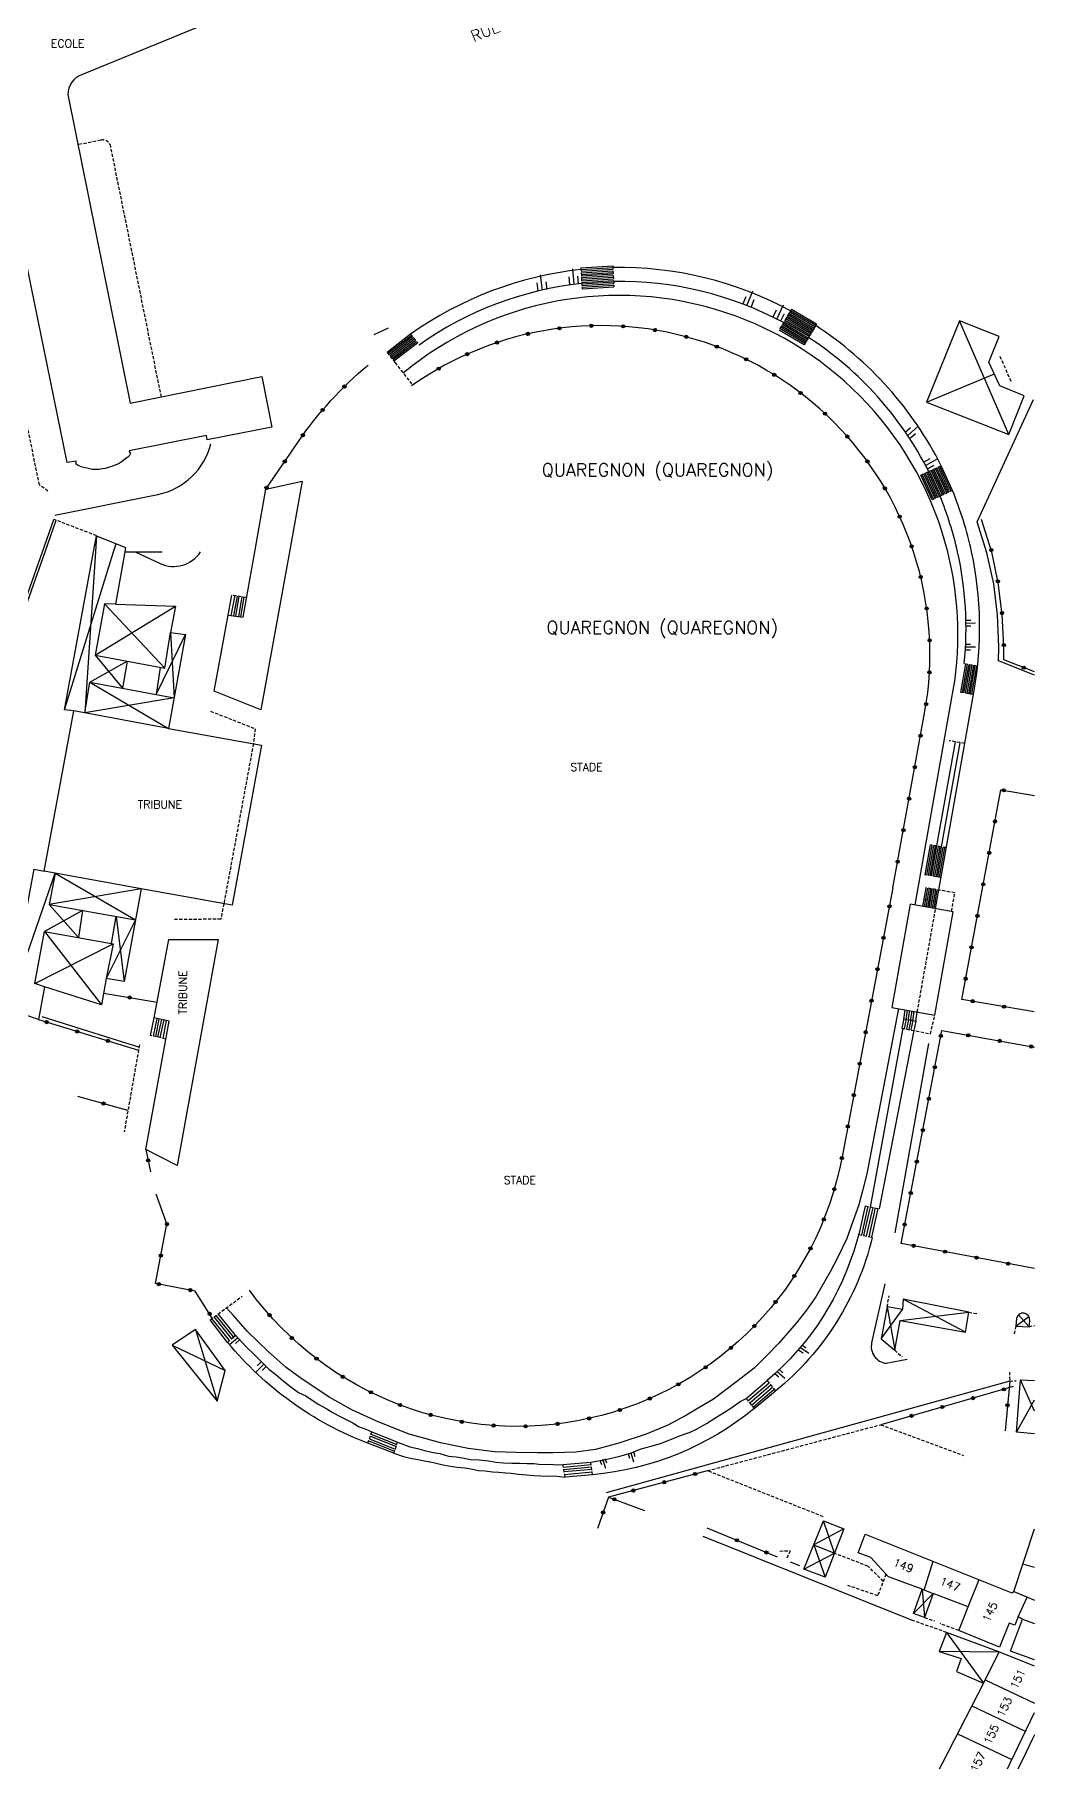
# Model space of a CAD drawing. Header units: millimetres. Extents: x 112998 to 114000, y 125000 to 126000.
# Drawn here: x 113843.9 to 114000, y 125310.9 to 125580.8 of the extents above; entities that cross this region are included whole.
import ezdxf
from ezdxf.enums import TextEntityAlignment as Align

# ---------------------------------------------------------------- set-up
doc = ezdxf.new("R2010")
doc.units = ezdxf.units.MM
doc.linetypes.add('DASHED', pattern=[0.75, 0.5, -0.25])
doc.layers.get('0').update_dxf_attribs({"linetype": 'CONTINUOUS'})
for name, color, linetype in [('W0008', 7, 'CONTINUOUS'), ('W0100', 7, 'CONTINUOUS'), ('W0112', 1, 'DASHED'), ('W0211', 2, 'CONTINUOUS'), ('W0310', 3, 'CONTINUOUS'), ('W0322', 7, 'CONTINUOUS'), ('W0980', 7, 'CONTINUOUS'), ('W0989', 7, 'CONTINUOUS'), ('W0991', 7, 'CONTINUOUS')]:
    doc.layers.add(name, color=color, linetype=linetype)
doc.styles.get("Standard").update_dxf_attribs({"font": 'romans.shx', "width": 0.85})

# ---------------------------------------------------------------- blocks, each defined once
blk = doc.blocks.new('OH01')
at = {"layer": 'W0322', "color": 0}
for radius in [0.25, 0.15]:
    blk.add_circle((0, 0), radius, dxfattribs=at)
blk = doc.blocks.new('TP15')
at = {"color": 0}
for p, q in [((-0.29, 0.5), (-0.29, 0)), ((0, 1), (0, 0)), ((0.29, 0.5), (0.29, 0))]:
    blk.add_line(p, q, dxfattribs=at)

msp = doc.modelspace()

# ---------------------------------------------------------------- linework, layer by layer
at = {"layer": 'W0008'}
msp.add_lwpolyline([(114000, 125315.23), (113999.68, 125314.51), (113998.14, 125311.34), (113995.46, 125305.98)], dxfattribs=at)
at = {"layer": 'W0100'}
for points in [[(113905.74, 125596.91), (113850.84, 125574.35)], [(113849.15, 125570.92), (113858.79, 125523.22)], [(113848.96, 125513.98), (113837.69, 125569.07)], [(113929.18, 125544.35), (113934.15, 125544.66)], [(113929.19, 125544.1), (113934.17, 125544.41)], [(113929.21, 125543.85), (113934.18, 125544.16)], [(113929.22, 125543.6), (113934.2, 125543.91)], [(113929.24, 125543.35), (113934.21, 125543.66)], [(113929.25, 125543.1), (113934.23, 125543.41)], [(113929.27, 125542.85), (113934.24, 125543.16)], [(113929.29, 125542.6), (113934.26, 125542.91)], [(113929.3, 125542.35), (113934.28, 125542.66)], [(113929.32, 125542.1), (113934.29, 125542.41)], [(113929.33, 125541.85), (113934.31, 125542.16)], [(113929.35, 125541.6), (113934.32, 125541.92)], [(113929.36, 125541.35), (113934.34, 125541.67)], [(113929.38, 125541.1), (113934.35, 125541.42)], [(113964.44, 125532.98), (113960.52, 125535.3)], [(113964.57, 125533.19), (113960.65, 125535.52)], [(113964.7, 125533.41), (113960.78, 125535.73)], [(113964.83, 125533.62), (113960.9, 125535.95)], [(113964.95, 125533.84), (113961.03, 125536.16)], [(113965.08, 125534.05), (113961.16, 125536.38)], [(113965.21, 125534.27), (113961.29, 125536.59)], [(113965.34, 125534.48), (113961.41, 125536.81)], [(113965.46, 125534.7), (113961.54, 125537.02)], [(113965.59, 125534.91), (113961.67, 125537.24)], [(113965.72, 125535.13), (113961.8, 125537.45)], [(113965.85, 125535.34), (113961.92, 125537.67)], [(113965.97, 125535.56), (113962.05, 125537.88)], [(113996, 125518.36), (113988.3, 125536.07)], [(113902.6, 125534.01), (113898.93, 125531.17)], [(113902.76, 125533.81), (113899.08, 125530.97)], [(113902.91, 125533.62), (113899.24, 125530.77)], [(113903.06, 125533.42), (113899.39, 125530.57)], [(113903.22, 125533.22), (113899.54, 125530.38)], [(113903.37, 125533.02), (113899.7, 125530.18)], [(113903.52, 125532.83), (113899.85, 125529.98)], [(113903.68, 125532.63), (113900, 125529.78)], [(113964.06, 125532.33), (113960.14, 125534.66)], [(113964.19, 125532.55), (113960.27, 125534.87)], [(113964.32, 125532.76), (113960.39, 125535.09)], [(113858.79, 125523.22), (113879.36, 125527.42)], [(113879.36, 125527.42), (113880.95, 125519.5)], [(113983.18, 125523.38), (113993.77, 125527.8)], [(113880.95, 125519.5), (113870.85, 125517.52)], [(113870.73, 125518.18), (113858.64, 125515.81)], [(113870.85, 125517.52), (113870.73, 125518.18)], [(113850.36, 125514.15), (113848.96, 125513.98)], [(113850.37, 125513.73), (113850.36, 125514.15)], [(113850.7, 125513.52), (113850.37, 125513.73)], [(113856.72, 125513.65), (113856.05, 125513.38)], [(113857.06, 125513.82), (113856.72, 125513.65)], [(113857.4, 125514.03), (113857.06, 125513.82)], [(113857.89, 125514.37), (113857.4, 125514.03)], [(113858.3, 125514.68), (113857.89, 125514.37)], [(113858.46, 125514.8), (113858.3, 125514.68)], [(113858.51, 125514.85), (113858.46, 125514.8)], [(113858.67, 125515.02), (113858.51, 125514.85)], [(113858.64, 125515.81), (113858.85, 125515.3)], [(113850.93, 125513.4), (113850.7, 125513.52)], [(113851.17, 125513.27), (113850.93, 125513.4)], [(113851.58, 125513.17), (113851.17, 125513.27)], [(113852.04, 125513.07), (113851.58, 125513.17)], [(113852.66, 125512.94), (113852.04, 125513.07)], [(113852.94, 125512.89), (113852.66, 125512.94)], [(113853.3, 125512.86), (113852.94, 125512.89)], [(113853.93, 125512.89), (113853.3, 125512.86)], [(113854.45, 125512.96), (113853.93, 125512.89)], [(113854.92, 125513.05), (113854.45, 125512.96)], [(113855.43, 125513.19), (113854.92, 125513.05)], [(113856.05, 125513.38), (113855.43, 125513.19)], [(113879.97, 125509.81), (113885.68, 125511.07), (113883.69, 125500)], [(113984.04, 125508.13), (113982.28, 125511.99)], [(113984.27, 125508.24), (113982.5, 125512.09)], [(113984.49, 125508.34), (113982.73, 125512.2)], [(113984.72, 125508.45), (113982.96, 125512.3)], [(113984.95, 125508.55), (113983.19, 125512.41)], [(113985.17, 125508.65), (113983.41, 125512.51)], [(113985.4, 125508.76), (113983.64, 125512.61)], [(113985.63, 125508.86), (113983.87, 125512.72)], [(113985.86, 125508.96), (113984.1, 125512.82)], [(113986.08, 125509.07), (113984.32, 125512.93)], [(113986.31, 125509.17), (113984.55, 125513.03)], [(113986.54, 125509.28), (113984.78, 125513.13)], [(113986.77, 125509.38), (113985.01, 125513.24)], [(113986.99, 125509.48), (113985.23, 125513.34)], [(113987.22, 125509.59), (113985.46, 125513.45)], [(113878.25, 125500), (113879.97, 125509.81)], [(113853.08, 125500), (113853.55, 125502.53), (113858.07, 125500.69), (113857.95, 125500)], [(113853.55, 125502.53), (113853.38, 125500)], [(113856.22, 125500), (113856.62, 125501.28)], [(113857.95, 125500), (113856.52, 125491.83), (113865.9, 125491.51), (113865.11, 125487.4), (113867.46, 125487.12), (113864.78, 125472.4), (113879.33, 125469.8), (113874.71, 125444.81), (113860.5, 125447.37), (113857.87, 125432.89), (113855.06, 125433.38), (113854.33, 125429.26), (113845.41, 125432.09), (113844.5, 125426.96), (113839.77, 125428.58)], [(113839.77, 125428.58), (113843.81, 125450.45), (113845.39, 125450.16), (113850.02, 125475.16), (113848.57, 125475.32), (113853.08, 125500)], [(113848.57, 125475.32), (113856.22, 125500)], [(113853.38, 125500), (113851.71, 125474.85)], [(113883.69, 125500), (113879.23, 125475.32), (113871.9, 125478.24), (113874.12, 125490.12), (113876.46, 125489.8), (113878.25, 125500)], [(113874.12, 125490.12), (113874.69, 125493.25)], [(113875.13, 125493.18), (113874.53, 125490.07)], [(113875.51, 125493.11), (113874.94, 125490.01)], [(113875.28, 125489.96), (113875.83, 125493.05)], [(113876.25, 125492.98), (113875.7, 125489.91)], [(113876.06, 125489.86), (113876.6, 125492.92)], [(113856.52, 125491.83), (113854.78, 125491.9), (113853.34, 125483.9), (113864.24, 125481.83), (113865.11, 125487.4)], [(113853.34, 125483.9), (113865.9, 125491.51)], [(113854.78, 125491.9), (113864.24, 125481.83)], [(113862.84, 125477.74), (113867.46, 125487.12)], [(113865.11, 125487.4), (113865.66, 125477.22)], [(113852.5, 125479.66), (113858.36, 125482.94)], [(113853.34, 125483.9), (113857.61, 125478.71)], [(113858.36, 125482.94), (113857.61, 125478.71)], [(113863.51, 125481.97), (113862.84, 125477.74)], [(113988.52, 125478.06), (113989.31, 125482.53)], [(113988.76, 125478.02), (113989.55, 125482.49)], [(113989.01, 125477.97), (113989.8, 125482.44)], [(113989.25, 125477.93), (113990.05, 125482.4)], [(113989.5, 125477.89), (113990.29, 125482.36)], [(113989.75, 125477.84), (113990.54, 125482.31)], [(113989.99, 125477.8), (113990.78, 125482.27)], [(113990.24, 125477.76), (113991.03, 125482.23)], [(113851.71, 125474.85), (113852.5, 125479.66), (113865.66, 125477.22)], [(113852.5, 125479.66), (113864.78, 125472.4)], [(113865.66, 125477.22), (113851.71, 125474.85)], [(113864.78, 125472.4), (113850.02, 125475.16)], [(113984.78, 125454.08), (113987.66, 125470.34)], [(113985.52, 125453.95), (113988.4, 125470.21)], [(113982.97, 125449.58), (113983.8, 125454.26)], [(113983.22, 125449.53), (113984.05, 125454.21)], [(113983.46, 125449.49), (113984.29, 125454.17)], [(113983.71, 125449.45), (113984.54, 125454.13)], [(113983.96, 125449.4), (113984.78, 125454.08)], [(113984.2, 125449.36), (113985.03, 125454.04)], [(113984.45, 125449.32), (113985.28, 125454)], [(113984.7, 125449.27), (113985.52, 125453.95)], [(113984.94, 125449.23), (113985.77, 125453.91)], [(113985.19, 125449.18), (113986.02, 125453.86)], [(113839.77, 125428.58), (113847.1, 125449.84)], [(113860.5, 125447.37), (113845.39, 125450.16)], [(113847.1, 125449.84), (113846.14, 125444.91), (113859.62, 125442.53)], [(113847.1, 125449.84), (113859.62, 125442.53)], [(113860.5, 125447.37), (113846.14, 125444.91)], [(113982.61, 125444.64), (113983.12, 125447.54)], [(113982.85, 125444.6), (113983.37, 125447.49)], [(113983.1, 125444.56), (113983.61, 125447.45)], [(113983.35, 125444.51), (113983.86, 125447.4)], [(113983.59, 125444.47), (113984.1, 125447.36)], [(113983.84, 125444.43), (113984.35, 125447.32)], [(113984.09, 125444.38), (113984.6, 125447.27)], [(113984.33, 125444.34), (113984.84, 125447.23)], [(113984.58, 125444.3), (113985.09, 125447.19)], [(113851.35, 125443.99), (113845.44, 125440.73)], [(113846.14, 125444.91), (113850.75, 125439.77)], [(113851.35, 125443.99), (113850.75, 125439.77)], [(113984.45, 125427.64), (113987.31, 125443.81), (113980.61, 125445), (113977.75, 125428.87)], [(113859.62, 125442.53), (113855.06, 125433.38)], [(113855.89, 125438.85), (113856.6, 125443.06)], [(113856.6, 125443.06), (113857.87, 125432.89)], [(113845.41, 125432.09), (113843.94, 125432.59), (113845.44, 125440.73), (113856.13, 125438.81), (113855.06, 125433.38)], [(113843.94, 125432.59), (113856.13, 125438.81)], [(113845.44, 125440.73), (113854.33, 125429.26)], [(113978.79, 125428.68), (113973.83, 125402.88), (113973.17, 125400.24), (113972.59, 125398.04), (113971.63, 125395.4), (113970.7, 125392.77), (113969.19, 125389.67), (113968.09, 125387.54), (113965.89, 125383.67), (113964.44, 125381.59), (113962.83, 125379.54), (113960.1, 125376.43), (113958.2, 125374.5), (113956.24, 125372.52), (113953.52, 125370.44), (113949.87, 125367.66), (113947.52, 125366.29), (113945.69, 125365.18), (113942.77, 125363.64), (113939.39, 125362.22), (113935.13, 125360.8), (113931.48, 125359.8), (113928.42, 125359.4), (113924.86, 125359.32), (113922.39, 125359.31), (113919.05, 125359.34), (113915.72, 125359.47), (113911.57, 125359.99), (113907.26, 125360.86), (113902.35, 125362.19), (113897.51, 125364.12), (113893.51, 125365.94), (113889.88, 125367.97), (113885.28, 125371.05), (113883.14, 125372.64), (113880.36, 125375.13), (113877.13, 125378.26), (113874.93, 125380.76), (113873.82, 125381.93)], [(113977.75, 125428.87), (113984.45, 125427.64)], [(113979.61, 125426.99), (113979.84, 125428.49)], [(113979.97, 125426.94), (113980.2, 125428.42)], [(113980.32, 125426.89), (113980.55, 125428.36)], [(113980.68, 125426.84), (113980.9, 125428.29)], [(113981.01, 125426.78), (113981.24, 125428.23)], [(113981.5, 125426.72), (113981.72, 125428.14)], [(113861.99, 125424.47), (113862.57, 125427.23)], [(113862.98, 125427.14), (113862.41, 125424.37)], [(113862.79, 125424.28), (113863.34, 125427.06)], [(113863.67, 125426.98), (113863.08, 125424.22)], [(113864.04, 125426.9), (113863.43, 125424.14)], [(113864.43, 125426.82), (113863.88, 125424.03)], [(113979.48, 125425.6), (113974.36, 125397.65)], [(113981.2, 125425.25), (113975.78, 125397.4)], [(113979.63, 125427.09), (113979.33, 125425.63)], [(113979.99, 125427.03), (113979.68, 125425.56)], [(113980.34, 125426.96), (113980.03, 125425.49)], [(113980.69, 125426.88), (113980.38, 125425.42)], [(113981.02, 125426.82), (113980.71, 125425.35)], [(113981.5, 125426.72), (113981.2, 125425.25)], [(113973.59, 125397.89), (113972.58, 125393.4)], [(113974, 125397.8), (113973, 125393.31)], [(113974.34, 125397.73), (113973.33, 125393.24)], [(113974.76, 125397.63), (113973.76, 125393.14)], [(113975.16, 125397.54), (113974.16, 125393.05)], [(113975.56, 125397.45), (113974.55, 125392.96)], [(113976.07, 125377.1), (113979.41, 125381.7)], [(113976.99, 125382.09), (113978.19, 125375.31)], [(113989.23, 125378.15), (113979.53, 125383.27)], [(113874.01, 125376.55), (113871.3, 125380.08)], [(113874.31, 125376.83), (113871.56, 125380.27)], [(113874.64, 125377.14), (113871.93, 125380.54)], [(113874.93, 125377.42), (113872.25, 125380.77)], [(113875.22, 125377.7), (113872.57, 125381.01)], [(113979.07, 125379.94), (113989.77, 125381.27)], [(113997.1, 125379.09), (113999.13, 125380.61)], [(113997.2, 125380.29), (113997.1, 125379.09)], [(113999.2, 125378.98), (113997.52, 125380.83)], [(113865.35, 125376.1), (113873.66, 125372.17)], [(113868.99, 125378.58), (113872.39, 125367.34)], [(113954.98, 125367.76), (113958.3, 125370.59)], [(114000, 125362.28), (113997.22, 125362.5), (113997.85, 125370.69)], [(114000, 125365.82), (113997.85, 125370.69)], [(113997.85, 125370.69), (114000, 125370.59)], [(113955.26, 125367.43), (113958.57, 125370.24)], [(113955.55, 125367.09), (113958.85, 125369.9)], [(113955.83, 125366.76), (113959.12, 125369.56)], [(113956.08, 125366.45), (113959.37, 125369.25)], [(113956.27, 125366.23), (113959.6, 125368.96)], [(113997.22, 125362.5), (114000, 125367.59)], [(113896.53, 125362.56), (113900.55, 125360.94)], [(113896.06, 125361.17), (113900.09, 125359.55)], [(113896.17, 125361.49), (113900.19, 125359.87)], [(113896.31, 125361.9), (113900.33, 125360.28)], [(113896.39, 125362.21), (113900.43, 125360.58)], [(113926.38, 125357.46), (113930.75, 125357.86)], [(113926.45, 125357.07), (113930.8, 125357.47)], [(113926.51, 125356.71), (113930.84, 125357.1)], [(113926.57, 125356.36), (113930.88, 125356.76)], [(113926.64, 125355.93), (113930.93, 125356.33)], [(113970.27, 125347.43), (113965.54, 125344.91)], [(113968.77, 125343.6), (113967.07, 125348.68)], [(114000, 125326.96), (113996.28, 125328.32), (113998.16, 125333.33), (113997.45, 125333.7), (113996.94, 125332.4), (113996.09, 125332.67), (113994.55, 125328.97), (113988.19, 125331.53), (113989.66, 125335.22), (113984.19, 125337.32), (113982.86, 125333.56), (113981.13, 125334.18), (113982.46, 125338), (113977.2, 125339.91), (113974.47, 125342.95), (113972.51, 125343.7), (113973.6, 125346.61), (113996.5, 125337.45), (113996.81, 125337.66), (114000, 125347.41)], [(113964, 125341.12), (113968.77, 125343.6)], [(113965.54, 125344.91), (113967.31, 125339.88)], [(113965.54, 125344.91), (113968.77, 125343.6)], [(113982.78, 125337.87), (113984.21, 125342.36)], [(114000, 125341.38), (113998.21, 125341.93)], [(113989.66, 125335.22), (113991.38, 125339.5)], [(113984.19, 125337.32), (113981.13, 125334.18)], [(113982.46, 125338), (113982.86, 125333.56)], [(113982.46, 125338), (113984.19, 125337.32)], [(113996.81, 125337.66), (114000, 125336.27)], [(113997.45, 125333.7), (113998.86, 125336.77)], [(113998.16, 125333.33), (114000, 125332.66)], [(114000, 125325.96), (113994.45, 125328.19), (113986.3, 125331.25), (113985.12, 125328.26), (113988.55, 125327.16), (113987.85, 125325.16), (113992.06, 125323.32), (113975.33, 125290.84), (113974.71, 125291), (113972.5, 125286.3), (113971.59, 125286.69), (113968.45, 125279.88), (113968.93, 125279.72), (113965.9, 125274.68), (113961.58, 125276.84), (113957.76, 125277.72)], [(113986.3, 125331.25), (113992.06, 125323.32)], [(113994.48, 125328.18), (113985.12, 125328.26)], [(113992.06, 125323.32), (113994.48, 125328.18)], [(113992.33, 125323.86), (114000, 125320.22)], [(113990.24, 125319.78), (113998.59, 125315.8)], [(113957.76, 125277.72), (113956.95, 125275.93), (113956, 125272.9), (113957.1, 125272.52), (113956.16, 125269.86), (113958.25, 125268.77), (113957.78, 125267.89), (113961.43, 125266.25), (113960.19, 125263.34), (113967.72, 125261.25), (113969.2, 125262.02), (113985.72, 125290.01), (113989.26, 125296.32), (114000, 125318.74)], [(113987.98, 125315.39), (113996.49, 125311.41)]]:
    msp.add_lwpolyline(points, dxfattribs=at)
for points in [[(113929.19, 125544.1, 0.128459), (113902.6, 125534.01)], [(113961.92, 125537.67, 0.129055), (113934.17, 125544.41)], [(113986.48, 125500, 0.551605), (113901.44, 125527.93)], [(113985.46, 125513.45, 0.132942), (113965.85, 125535.34)], [(113990.2, 125500, 0.044706), (113987.22, 125509.59)], [(113981.4, 125444.86), (113987.08, 125476.97, 0.11019), (113986.48, 125500)], [(113985.09, 125447.19), (113990.6, 125478.37, 0.097055), (113990.2, 125500)], [(113974.69, 125392.93, -0.163665), (113959.6, 125368.96)], [(113997.1, 125379.09), (113999.2, 125378.98), (113999.3, 125379.93, 0.934593), (113997.2, 125380.29)], [(113895.93, 125360.78, -0.128769), (113874.01, 125376.55)], [(113956.27, 125366.23, -0.150454), (113930.99, 125355.86)], [(113899.98, 125359.23), (113895.93, 125360.78, -0.128769)], [(113930.99, 125355.86), (113926.71, 125355.52, -0.108804)]]:
    msp.add_lwpolyline(points, format="xyb", dxfattribs=at)
for points in [[(113983.18, 125523.38), (113996, 125518.36), (113998.41, 125524.39), (113994.62, 125525.95), (113992.91, 125529.64), (113994.49, 125533.66), (113988.3, 125536.07)], [(113864.85, 125439.45), (113872.54, 125439.46), (113866.14, 125404.17), (113861.26, 125406.66), (113864.88, 125426.72), (113862.57, 125427.23)], [(113989.77, 125381.27), (113979.53, 125383.27), (113979.41, 125381.7), (113976.99, 125382.09), (113976.07, 125377.1), (113978.19, 125375.31), (113979.07, 125379.94), (113989.23, 125378.15)], [(113868.99, 125378.58), (113865.35, 125376.1), (113872.39, 125367.34), (113873.66, 125372.17)], [(113967.07, 125348.68), (113970.27, 125347.43), (113967.31, 125339.88), (113964, 125341.12)]]:
    msp.add_lwpolyline(points, close=True, dxfattribs=at)
for centre, radius, start, end in [((113852.21, 125571.54), 3.12, 116.0659, 191.4297), ((113858.21, 125515.46), 0.634, 316.6339, 327.7563), ((113857.19, 125516.1), 1.84, 327.7563, 334.2761)]:
    msp.add_arc(centre, radius, start, end, dxfattribs=at)
at = {"layer": 'W0112'}
for points in [[(113844.63, 125510.47), (113833.01, 125567.25)], [(113929.18, 125544.35), (113929.38, 125541.1)], [(113934.15, 125544.66), (113934.35, 125541.42)], [(113962.05, 125537.88), (113961.92, 125537.67), (113961.8, 125537.45), (113961.67, 125537.24), (113960.14, 125534.66)], [(113965.97, 125535.56), (113965.85, 125535.34), (113965.72, 125535.13), (113965.59, 125534.91), (113965.46, 125534.7), (113965.34, 125534.48), (113965.21, 125534.27), (113965.08, 125534.05), (113964.95, 125533.84), (113964.83, 125533.62), (113964.7, 125533.41), (113964.57, 125533.19), (113964.44, 125532.98), (113964.32, 125532.76), (113964.19, 125532.55), (113964.06, 125532.33)], [(113902.6, 125534.01), (113903.68, 125532.63)], [(113898.93, 125531.17), (113900.16, 125529.58), (113902.73, 125526.27)], [(113996.38, 125526.62), (113994.62, 125530.65)], [(113982.26, 125511.98), (113985.46, 125513.45)], [(113845.97, 125509.5), (113844.63, 125510.47)], [(113987.22, 125509.59), (113984.02, 125508.13)], [(113853.55, 125502.53), (113846.89, 125505.09)], [(113876.88, 125492.87), (113874.69, 125493.25)], [(113989.12, 125482.56), (113991.14, 125482.21)], [(113990.49, 125477.71), (113988.33, 125478.09)], [(113871.37, 125475.13), (113878.33, 125472.38), (113878.04, 125470.03)], [(113989.14, 125470.08), (113986.7, 125470.52)], [(113878.04, 125470.03), (113873.43, 125445.04)], [(113986.26, 125453.82), (113983.81, 125454.26)], [(113985.43, 125449.14), (113982.91, 125449.59)], [(113987.58, 125446.75), (113983.05, 125447.55)], [(113987.07, 125443.86), (113987.58, 125446.75)], [(113873.43, 125445.04), (113872.96, 125442.65), (113865.55, 125442.57)], [(113981.72, 125428.14), (113984.58, 125444.3)], [(113982.73, 125445.74), (113984.76, 125445.38)], [(113979.31, 125425.63), (113983.77, 125424.73), (113984.45, 125427.64)], [(113979.62, 125427.1), (113981.5, 125426.72)], [(113860.25, 125423.01), (113857.88, 125409.44)], [(113864.37, 125423.92), (113861.99, 125424.47)], [(113973.59, 125397.89), (113975.78, 125397.4)], [(113972.58, 125393.4), (113974.69, 125392.93)], [(113871.3, 125380.08), (113876.27, 125383.74)], [(113976.99, 125382.09), (113977.35, 125383.8)], [(113989.77, 125381.27), (113991.07, 125381.02)], [(113997.1, 125379.09), (113996.82, 125377.82)], [(113999.2, 125378.98), (114000, 125379.2)], [(113874.01, 125376.55), (113875.22, 125377.7)], [(113978.19, 125375.31), (113979.36, 125374.29)], [(113958.3, 125370.59), (113959.6, 125368.96)], [(113996.12, 125371.91), (113996.15, 125370.51), (113997.17, 125370.56)], [(113954.98, 125367.76), (113956.27, 125366.23)], [(113895.93, 125360.78), (113896.53, 125362.56)], [(113967.04, 125349.32), (113948.93, 125356.5), (113976, 125363.69), (113988.93, 125358.89)], [(113899.98, 125359.23), (113900.55, 125360.94)], [(113926.71, 125355.52), (113926.38, 125357.46)], [(113930.99, 125355.86), (113930.75, 125357.86)], [(113960.25, 125343.96), (113961.86, 125344), (113961.29, 125342.68)], [(113976.41, 125339.25), (113974.02, 125341.59), (113968.77, 125343.6)], [(113976.82, 125340.34), (113975.54, 125336.97), (113970.85, 125338.59)], [(113986.3, 125331.25), (113980.95, 125333.12)], [(113982.86, 125333.56), (113984.41, 125333.06)], [(113988.19, 125331.53), (113985.3, 125332.62)]]:
    msp.add_lwpolyline(points, dxfattribs=at)
msp.add_lwpolyline([(113863.67, 125524.21), (113855.76, 125563.33, 0.426172), (113854.22, 125564.31), (113850.63, 125563.58)], format="xyb", dxfattribs=at)
at = {"layer": 'W0310'}
for points in [[(113896.89, 125533.97), (113899.16, 125534.98)], [(113991.05, 125504.71), (113999.88, 125523.83)], [(113992.52, 125500), (113991.05, 125504.71), (113999.88, 125523.83)], [(113992.56, 125499.87), (113991.05, 125504.71)], [(113857.95, 125500), (113863.82, 125500)], [(114000, 125480.76), (113994.4, 125483), (113994.43, 125485.16), (113994.24, 125490.1), (113993.65, 125495), (113992.56, 125499.87), (113992.52, 125500)], [(113993.65, 125495), (113992.56, 125499.87)], [(113994.24, 125490.1), (113993.65, 125495)], [(113994.43, 125485.16), (113994.24, 125490.1)], [(113994.4, 125483), (113994.43, 125485.16)], [(114000, 125480.76), (113994.4, 125483)], [(113844.99, 125427.42), (113860.25, 125422.67)], [(113983.46, 125423.25), (113978.22, 125393.67)], [(113875.22, 125377.7), (113876.92, 125375.87), (113878.27, 125374.57), (113879.57, 125373.27), (113880.48, 125372.35), (113881.55, 125371.55), (113882.65, 125370.59), (113883.88, 125369.61), (113885.1, 125368.71), (113886.26, 125368.19), (113887.07, 125367.6), (113888.26, 125366.87), (113889.51, 125366.16), (113890.36, 125365.64), (113891.27, 125365.14), (113892.3, 125364.62), (113893.57, 125363.99), (113894.47, 125363.42), (113895.58, 125362.97), (113896.53, 125362.56)], [(113996.15, 125370.51), (113933.16, 125353.03)], [(113930.75, 125357.86), (113933.07, 125358.24), (113935.27, 125358.77), (113936.93, 125359.23), (113938.61, 125359.93), (113940.17, 125360.32), (113941.78, 125360.81), (113943.42, 125361.49), (113944.91, 125362.06), (113946.24, 125362.51), (113947.37, 125363.06), (113948.82, 125363.87), (113950.25, 125364.8), (113951.6, 125365.67), (113952.75, 125366.39), (113954.08, 125367.3), (113954.98, 125367.76)], [(113900.55, 125360.94), (113902.49, 125360.24), (113903.68, 125359.98), (113904.76, 125359.68), (113906.1, 125359.33), (113907.14, 125359.17), (113908.51, 125358.8), (113909.73, 125358.66), (113910.95, 125358.44), (113911.96, 125358.27), (113913.28, 125358.18), (113914.74, 125358.03), (113915.92, 125357.84), (113917.11, 125357.71), (113918.42, 125357.69), (113919.67, 125357.66), (113920.81, 125357.64), (113921.82, 125357.63), (113923.04, 125357.48), (113924.28, 125357.55), (113925.41, 125357.42), (113926.38, 125357.46)], [(113899.98, 125359.23), (113901.49, 125358.71), (113902.56, 125358.45), (113903.72, 125358.28), (113904.77, 125358.03), (113906.18, 125357.78), (113907.43, 125357.46), (113908.52, 125357.29), (113909.89, 125357.05), (113911.06, 125356.93), (113912, 125356.78), (113913.18, 125356.55), (113914.24, 125356.5), (113915.38, 125356.35), (113916.37, 125356.29), (113917.45, 125356.17), (113918.3, 125356.11), (113919.43, 125355.98), (113920.69, 125355.84), (113921.82, 125355.75), (113922.94, 125355.7), (113924.09, 125355.63), (113925.07, 125355.7), (113925.92, 125355.62), (113926.71, 125355.52)], [(113980.95, 125333.12), (113948.29, 125346.24)], [(113961.85, 125342.28), (113963.32, 125341.7)]]:
    msp.add_lwpolyline(points, dxfattribs=at)
for points in [[(113847.04, 125505.72), (113863.13, 125508.98, 0.290416), (113871.38, 125516.89, 4.579939)], [(113859.57, 125500), (113863.47, 125498.19, 0.372308), (113869.79, 125500)], [(113972.57, 125393.49), (113972.26, 125392.37, -0.15001), (113958.3, 125370.59, -440.393619)], [(113976.63, 125385.69), (113974.59, 125376.47, 0.446405), (113976.87, 125373.28), (113980.16, 125373.94)]]:
    msp.add_lwpolyline(points, format="xyb", dxfattribs=at)
for start, end in [(96.232, 125.2977), (61.7536, 90.9545), (26.8259, 56.9242), (12.6724, 22.3356), (354.1152, 12.6724)]:
    msp.add_arc((113935.2, 125488.13), 54.13, start, end, dxfattribs=at)
at = {"layer": 'W0322'}
for points in [[(113981.14, 125500, 0.504359), (113902.76, 125525.95, 6.508022)], [(113879.97, 125509.81), (113885.08, 125517.25, -0.068342), (113895.96, 125529.19, -12.184259)], [(113977.91, 125447.52), (113982.87, 125474.84, 0.124715), (113981.14, 125500, 6.508022)], [(113977.91, 125447.52), (113969.97, 125405.5, -0.657313), (113877.44, 125384.7, 1.516331)]]:
    msp.add_lwpolyline(points, format="xyb", dxfattribs=at)
for points in [[(113993.33, 125500.13), (113991.76, 125505.07)], [(113995.22, 125483.17), (113995.24, 125485.26), (113994.98, 125490.24), (113994.35, 125495.19), (113993.36, 125500)], [(114000, 125481.26), (113995.22, 125483.17)], [(113999.99, 125428.15), (113988.67, 125430.12), (113994.78, 125462.83)], [(113994.78, 125462.83), (114000.01, 125461.96)], [(113854.66, 125431.11), (113863.02, 125429.67)], [(113844.5, 125426.96), (113860.1, 125422.16)], [(114000, 125388.08), (113979.19, 125392.01), (113985.56, 125425.24), (114000, 125422.66)], [(113858.46, 125412.77), (113850.62, 125414.97)], [(113861.26, 125406.66), (113861.97, 125403.2)], [(113871.63, 125380.32), (113868.97, 125384.57), (113862.74, 125385.74), (113864.55, 125395.06), (113862.84, 125399.72)], [(113996.68, 125369.63), (113976, 125363.69)], [(113996.15, 125370.51), (113995.46, 125362.73)], [(113948.93, 125356.5), (113933.49, 125352.36), (113939.1, 125350.3)], [(113933.49, 125352.36), (113931.79, 125347.49)], [(113959.87, 125343.02), (113948.92, 125347.54)]]:
    msp.add_lwpolyline(points, dxfattribs=at)
at = {"layer": 'W0989'}
for points in [[(113845.1, 125500), (113846.89, 125505.09)], [(113845.53, 125500), (113847.27, 125504.94)], [(113838.75, 125481.98), (113845.1, 125500)], [(113839.14, 125481.89), (113845.53, 125500)]]:
    msp.add_lwpolyline(points, dxfattribs=at)

# ---------------------------------------------------------------- block references
at = {"layer": 'W0211'}
for p, xscale, yscale, zscale, rotation in [((113923.16, 125540.89), 2.428613664151793, 2.428613664151793, 2.428613664151793, 7.296276944994832), ((113928.07, 125541.84), 2.357925870194029, 2.357925870194029, 2.357925870194029, 4.723255664866886), ((113955.12, 125538.52), 2.355149017403322, 2.355149017403322, 2.355149017403322, 338.1910025072114), ((113959.8, 125536.41), 2.357714523052942, 2.357714523052942, 2.357714523052942, 335.7295378587503), ((113980.26, 125518.21), 2.127099482372225, 2.127099482372225, 2.127099482372225, 312.1038727001566), ((113983.07, 125513.48), 2.107573081427207, 2.107573081427207, 2.107573081427207, 300.6839863079371), ((113989.32, 125488.84), 1.482733724815792, 1.482733724815792, 1.482733724815792, 270.69268103095), ((113989.27, 125485.11), 1.563115182977549, 1.563115182977549, 1.563115182977549, 269.7103789594825), ((113875.54, 125377.28), 1.643297263368403, 1.643297263368403, 1.643297263368403, 130.9061923538432), ((113963.49, 125375.68), 1.560083371783022, 1.560083371783022, 1.560083371783022, 237.2005415182432), ((113879.68, 125373.16), 1.834599046482703, 1.834599046482703, 1.834599046482703, 134.9690125097801), ((113959.81, 125371.99), 1.637699056967469, 1.637699056967469, 1.637699056967469, 229.012952646343), ((113932.6, 125358.23), 1.466385980269889, 1.466385980269889, 1.466385980269889, 199.4655180587087), ((113937.05, 125359.26), 1.492764344607644, 1.492764344607644, 1.492764344607644, 195.240961301304)]:
    msp.add_blockref('TP15', p, dxfattribs=dict(at, xscale=xscale, yscale=yscale, zscale=zscale, rotation=rotation))
at = {"layer": 'W0322'}
for p, rotation in [((113925.83, 125534.92), 187.3082511909864), ((113930.81, 125535.32), 181.7277089225603), ((113935.81, 125535.23), 176.147166654134), ((113916.09, 125532.7), 198.4693357278389), ((113920.91, 125534.05), 192.8887934594127), ((113940.77, 125534.65), 170.5666243857077), ((113945.66, 125533.59), 164.9860821172814), ((113911.44, 125530.89), 204.0498779962652), ((113950.41, 125532.06), 159.4055398488552), ((113955, 125530.08), 153.8249975804289), ((113906.98, 125528.63), 209.6304202646914), ((113959.38, 125527.66), 148.2444553120027), ((113892.26, 125525.83), 44.68920730567898), ((113963.49, 125524.82), 142.6639130435765), ((113888.86, 125522.17), 49.51303997924759), ((113967.31, 125521.6), 137.0833707751502), ((113885.78, 125518.24), 54.33687265281618), ((113970.8, 125518.02), 131.5028285067239), ((113882.94, 125514.12), 55.50395670804344), ((113973.93, 125514.12), 125.9222862382978), ((113880.1, 125510), 55.50395670804344), ((113976.66, 125509.94), 120.3417439698714), ((113978.97, 125505.51), 114.7612017014452), ((113980.84, 125500.87), 109.180659433019), ((113993.28, 125500.3), 107.6096399758381), ((113982.25, 125496.08), 103.6001171645927), ((113994.31, 125495.41), 101.679978884633), ((113983.19, 125491.17), 98.01957489616642), ((113994.95, 125490.45), 97.21936507065618), ((113983.65, 125486.19), 92.43903262774016), ((113995.23, 125485.46), 92.98041013393465), ((113983.62, 125481.19), 86.85849035931399), ((113998.36, 125481.92), 158.3119747117061), ((113983.1, 125476.22), 81.27794809088772), ((113982.23, 125471.3), 79.71722939810901), ((113981.33, 125466.38), 79.71722939810901), ((113995.21, 125462.76), 350.5482544273676), ((113980.44, 125461.46), 79.71722939810901), ((113993.86, 125457.91), 79.41049358267222), ((113979.55, 125456.54), 79.71722939810901), ((113978.66, 125451.62), 79.71722939810901), ((113992.95, 125453), 79.41049358267222), ((113992.03, 125448.08), 79.41049358267222), ((113977.37, 125444.65), 259.3036389180492), ((113991.11, 125443.17), 79.41049358267222), ((113976.44, 125439.73), 259.3036389180492), ((113990.19, 125438.25), 79.41049358267222), ((113975.51, 125434.82), 259.3036389180492), ((113989.27, 125433.34), 79.41049358267222), ((113858.73, 125430.41), 350.2287085740576), ((113974.58, 125429.91), 259.3036389180492), ((113990.37, 125429.83), 170.1023866034579), ((113995.3, 125428.97), 170.1023866034579), ((113845.76, 125426.57), 342.8912453723065), ((113850.54, 125425.1), 342.8912453723065), ((113973.66, 125424.99), 259.3036389180492), ((113985.4, 125424.42), 79.15836661682079), ((113989.65, 125424.51), 349.8613623097815), ((113855.32, 125423.63), 342.8912453723065), ((113994.58, 125423.63), 349.8613623097815), ((113999.5, 125422.75), 349.8613623097815), ((113972.73, 125420.08), 259.3036389180492), ((113984.46, 125419.51), 79.15836661682079), ((113854.64, 125413.84), 164.3174857701154), ((113971.8, 125415.17), 259.3036389180492), ((113983.52, 125414.6), 79.15836661682079), ((113970.87, 125410.26), 259.3036389180492), ((113982.58, 125409.69), 79.15836661682079), ((113861.61, 125404.97), 281.4452114519241), ((113969.94, 125405.34), 259.1298997977341), ((113981.64, 125404.78), 79.15836661682079), ((113968.77, 125400.48), 253.5842317514626), ((113980.7, 125399.87), 79.15836661682079), ((113864.55, 125395.02), 79.00771189754856), ((113967.12, 125395.76), 248.038563705191), ((113979.75, 125394.96), 79.15836661682079), ((113863.59, 125390.12), 79.00771189754856), ((113965.03, 125391.23), 242.4928956589195), ((113981.15, 125391.64), 169.3075771845334), ((113986.07, 125390.71), 169.3075771845334), ((113990.98, 125389.78), 169.3075771845334), ((113962.51, 125386.91), 236.947227612648), ((113995.89, 125388.85), 169.3075771845334), ((113863.28, 125385.64), 169.2945233188352), ((113868.19, 125384.71), 169.2945233188352), ((113959.59, 125382.86), 231.4015595663766), ((113871.21, 125381), 122.1285821285342), ((113880.57, 125380.8), 131.5795347334898), ((113956.28, 125379.11), 225.855891520105), ((113884.06, 125377.23), 137.1252027797612), ((113952.63, 125375.69), 220.3102234738336), ((113887.89, 125374.01), 142.6708708260328), ((113892, 125371.17), 148.2165388723042), ((113948.67, 125372.65), 214.7645554275621), ((113896.38, 125368.75), 153.7622069185758), ((113939.95, 125367.77), 203.6732193350191), ((113944.43, 125370), 209.2188873812906), ((113990.42, 125367.83), 196.0092744663352), ((113995.23, 125369.21), 196.0092744663352), ((113900.96, 125366.76), 159.3078749648473), ((113905.72, 125365.22), 164.8535430111187), ((113935.29, 125365.99), 198.1275512887478), ((113980.81, 125365.07), 196.0092744663352), ((113985.62, 125366.45), 196.0092744663352), ((113995.82, 125366.72), 264.9395790410224), ((113910.6, 125364.15), 170.3992110573902), ((113915.56, 125363.55), 175.9448791036617), ((113920.56, 125363.44), 181.4905471499332), ((113925.54, 125363.81), 187.0362151962047), ((113930.47, 125364.67), 192.5818832424762), ((113942.21, 125354.7), 195.0138935707642), ((113947.04, 125355.99), 195.0138935707642), ((113934.41, 125352.03), 339.860559182367), ((113937.38, 125353.4), 195.0138935707642), ((113932.66, 125349.99), 250.7241364608472), ((113953.54, 125345.63), 157.5676973323683), ((113958.16, 125343.73), 157.5676973323683)]:
    msp.add_blockref('OH01', p, dxfattribs=dict(at, rotation=rotation))

# ---------------------------------------------------------------- texts
at = {"layer": 'W0980'}
for p in [(113941.16, 125512.67), (113941.89, 125488.06)]:
    msp.add_text('QUAREGNON (QUAREGNON)', height=2, dxfattribs=at).set_placement(p, align=Align.MIDDLE)
at = {"layer": 'W0989'}
msp.add_text("RUE DE L'EGALITE", height=1.75, rotation=21.7445, dxfattribs=at).set_placement((113921.83, 125584.31), align=Align.MIDDLE)
at = {"layer": 'W0991'}
for s, p in [('ECOLE', (113846.41, 125578.79)), ('STADE', (113927.54, 125465.78)), ('TRIBUNE', (113859.99, 125459.94))]:
    msp.add_text(s, height=1.25, dxfattribs=at).set_placement(p)
msp.add_text('TRIBUNE', height=1.25, rotation=90, dxfattribs=at).set_placement((113867.64, 125427.73))
msp.add_text('STADE', height=1.25, dxfattribs=at).set_placement((113919.65, 125401.89), align=Align.MIDDLE)
for s, rotation, p in [('149', 338.211, (113979.57, 125341.68)), ('147', 338.211, (113986.85, 125338.78)), ('145', 64.4089, (113993.06, 125334.45)), ('151', 64.4089, (113997.41, 125323.98)), ('153', 64.4089, (113995.33, 125319.62)), ('155', 64.4089, (113993.27, 125315.33)), ('157', 64.4089, (113991.19, 125311))]:
    msp.add_text(s, height=1.25, rotation=rotation, dxfattribs=at).set_placement(p, align=Align.MIDDLE)

doc.saveas('drawing.dxf')
